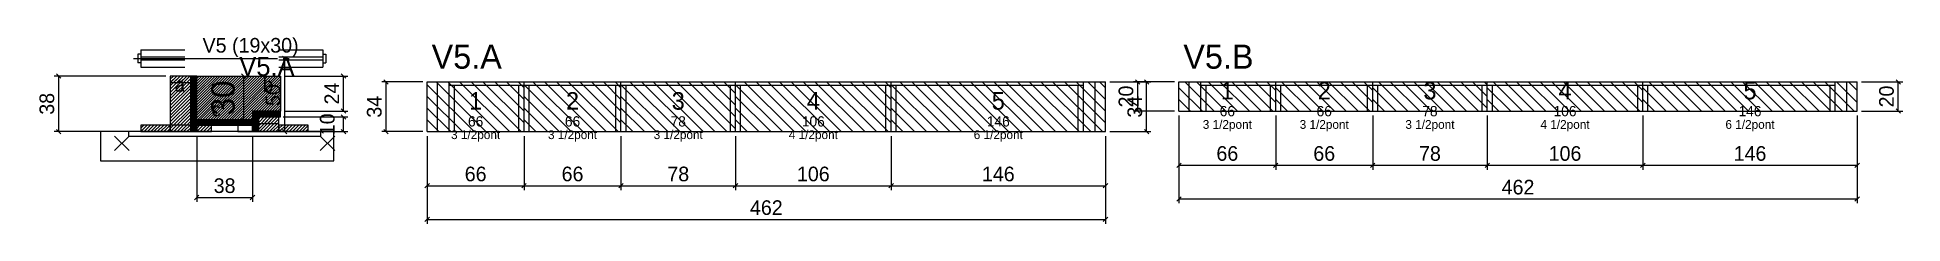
# Model space of a CAD drawing. Extents: x -69 to 1202, y -97 to 31.
import ezdxf
from ezdxf.enums import TextEntityAlignment as Align

# ---------------------------------------------------------------- set-up
doc = ezdxf.new("R2010")
doc.units = 0
for name, color, linetype in [('5', 5, 'Continuous'), ('barrote', 126, 'Continuous'), ('CONCRETO', 251, 'Continuous'), ('COTA', 241, 'Continuous'), ('Cota Seção (2x)', 241, 'Continuous'), ('detalhes', 7, 'Continuous'), ('Hachura', 251, 'Continuous'), ('Madeira', 126, 'Continuous'), ('NOMENCLATURA', 7, 'Continuous'), ('Painéis', 200, 'Continuous'), ('presilha', 224, 'Continuous'), ('Reaproveitamento', 30, 'Continuous'), ('SARR_2.2x7', 40, 'Continuous'), ('SARR_3.5x7', 81, 'Continuous'), ('SCO-___-LAJ', 224, 'Continuous'), ('TENSOR', 224, 'Continuous'), ('texto', 7, 'Continuous'), ('Texto Seção', 7, 'Continuous')]:
    doc.layers.add(name, color=color, linetype=linetype)
doc.dimstyles.new('PAINEL', dxfattribs={"dimtxt": 10, "dimasz": 3, "dimexe": 3, "dimexo": 3, "dimgap": 3, "dimtad": 1, "dimblk": 'OBLIQUE', "dimblk1": 'OBLIQUE', "dimcen": 2.5, "dimclrd": 4, "dimclre": 4, "dimclrt": 240, "dimazin": 3, "dimtfac": 1, "dimtmove": 0, "dimatfit": 3})
doc.dimstyles.new('SECAO2X', dxfattribs={"dimtxt": 16, "dimasz": 3, "dimexe": 3, "dimexo": 3, "dimgap": 3, "dimtad": 1, "dimblk": 'OBLIQUE', "dimblk1": 'OBLIQUE', "dimcen": 2.5, "dimclrd": 4, "dimclre": 4, "dimclrt": 240, "dimazin": 3, "dimtfac": 1, "dimtmove": 0, "dimatfit": 3})

# ---------------------------------------------------------------- blocks, each defined once
blk = doc.blocks.new('_OBLIQUE')
at = {"color": 0, "linetype": 'BYBLOCK'}
blk.add_line((-0.5, -0.5), (0.5, 0.5), dxfattribs=at)

msp = doc.modelspace()

# ---------------------------------------------------------------- hatches: boundary and pattern name
at = {"layer": 'COTA'}
h = msp.add_hatch(dxfattribs=at)
h.set_pattern_fill('ANSI31', scale=0.4)
h.paths.add_polyline_path([(40, -26), (40, 4), (97, 4), (97, -20), (78, -20), (78, -26)])
at = {"layer": 'Hachura'}
h = msp.add_hatch(dxfattribs=at)
h.set_pattern_fill('ANSI31', scale=0.5)
h.paths.add_polyline_path([(22, -34), (36, -34), (36, 4), (22, 4)])
h = msp.add_hatch(dxfattribs=at)
h.set_pattern_fill('ANSI31', scale=0.5)
h.paths.add_polyline_path([(22, -0.4), (36, -0.4), (36, 4), (22, 4)])
h = msp.add_hatch(dxfattribs=at)
h.set_pattern_fill('SOLID')
h.paths.add_polyline_path([(36, -34), (40, -34), (40, 4), (36, 4)])
h = msp.add_hatch(dxfattribs=at)
h.set_pattern_fill('SOLID')
h.paths.add_polyline_path([(78, -24), (97, -24), (97, -20), (78, -20)])
h = msp.add_hatch(dxfattribs=at)
h.set_pattern_fill('SOLID')
h.paths.add_polyline_path([(78, -34), (82, -34), (82, -24), (78, -24)])
h = msp.add_hatch(dxfattribs=at)
h.set_pattern_fill('ANSI31', scale=0.5)
h.paths.add_polyline_path([(82, -34), (96, -34), (96, -24), (82, -24)])
h = msp.add_hatch(dxfattribs=at)
h.set_pattern_fill('ANSI31', scale=0.5)
h.paths.add_polyline_path([(82, -28.4), (96, -28.4), (96, -24), (82, -24)])
h = msp.add_hatch(dxfattribs=at)
h.set_pattern_fill('ANSI31', scale=0.5)
h.paths.add_polyline_path([(2, -34), (22, -34), (22, -29.6), (2, -29.6)])
h = msp.add_hatch(dxfattribs=at)
h.set_pattern_fill('SOLID')
h.paths.add_polyline_path([(40, -29.6), (78, -29.6), (78, -26), (40, -26)])
h = msp.add_hatch(dxfattribs=at)
h.set_pattern_fill('ANSI31', scale=0.5)
h.paths.add_polyline_path([(40, -34), (50, -34), (50, -29.6), (40, -29.6)])
h = msp.add_hatch(dxfattribs=at)
h.set_pattern_fill('ANSI31', scale=0.5)
h.paths.add_polyline_path([(96, -34), (116, -34), (116, -29.6), (96, -29.6)])

# ---------------------------------------------------------------- linework, layer by layer
for p, q in [((0, 19), (0, 13)), ((2, 19), (0, 19)), ((2, 13), (0, 13)), ((2, 22), (32, 22)), ((2, 22), (2, 10)), ((2, 17), (32, 17)), ((2, 15), (32, 15)), ((96, 22), (126, 22)), ((96, 17), (126, 17)), ((96, 15), (126, 15)), ((126, 22), (126, 10)), ((126, 19), (128, 19)), ((126, 13), (128, 13)), ((128, 19), (128, 13)), ((2, 10), (32, 10)), ((96, 10), (126, 10))]:
    msp.add_line(p, q)
at = {"layer": 'barrote'}
msp.add_lwpolyline([(-25.5, -54), (133.5, -54), (133.5, -34), (-25.5, -34)], close=True, dxfattribs=at)
at = {"layer": 'CONCRETO'}
msp.add_lwpolyline([(40, -26), (40, 4), (97, 4), (97, -20), (78, -20), (78, -26)], close=True, dxfattribs=at)
at = {"layer": 'Madeira'}
for points in [[(22, -34), (36, -34), (36, 4), (22, 4)], [(22, -0.4), (36, -0.4), (36, 4), (22, 4)], [(82, -34), (96, -34), (96, -24), (82, -24)], [(82, -28.4), (96, -28.4), (96, -24), (82, -24)], [(2, -34), (22, -34), (22, -29.6), (2, -29.6)], [(22, -34), (36, -34), (36, -29.6), (22, -29.6)], [(40, -34), (50, -34), (50, -29.6), (40, -29.6)], [(68, -34), (78, -34), (78, -29.6), (68, -29.6)], [(96, -34), (116, -34), (116, -29.6), (96, -29.6)]]:
    msp.add_lwpolyline(points, close=True, dxfattribs=at)
at = {"layer": 'Painéis'}
for p, q in [((197, 0), (263, 0)), ((197, -34), (197, 0)), ((263, -34), (263, 0)), ((263, -34), (263, 0)), ((263, 0), (329, 0)), ((263, -34), (263, 0)), ((329, -34), (329, 0)), ((329, -34), (329, 0)), ((329, 0), (407, 0)), ((329, -34), (329, 0)), ((407, -34), (407, 0)), ((407, -34), (407, 0)), ((407, 0), (513, 0)), ((407, -34), (407, 0)), ((513, -34), (513, 0)), ((513, -34), (513, 0)), ((513, 0), (659, 0)), ((513, -34), (513, 0)), ((659, -34), (659, 0)), ((709, 0), (775, 0)), ((709, -20), (709, 0)), ((775, -20), (775, 0)), ((775, -20), (775, 0)), ((775, 0), (841, 0)), ((775, -20), (775, 0)), ((841, -20), (841, 0)), ((841, -20), (841, 0)), ((841, 0), (919, 0)), ((841, -20), (841, 0)), ((919, -20), (919, 0)), ((919, -20), (919, 0)), ((919, 0), (1025, 0)), ((919, -20), (919, 0)), ((1025, -20), (1025, 0)), ((1025, -20), (1025, 0)), ((1025, 0), (1171, 0)), ((1025, -20), (1025, 0)), ((1171, -20), (1171, 0)), ((709, -20), (775, -20)), ((775, -20), (841, -20)), ((841, -20), (919, -20)), ((919, -20), (1025, -20)), ((1025, -20), (1171, -20)), ((197, -34), (263, -34)), ((263, -34), (329, -34)), ((329, -34), (407, -34)), ((407, -34), (513, -34)), ((513, -34), (659, -34))]:
    msp.add_line(p, q, dxfattribs=at)
for points in [[(36, -34), (40, -34), (40, 4), (36, 4)], [(78, -24), (97, -24), (97, -20), (78, -20)], [(78, -34), (82, -34), (82, -24), (78, -24)], [(40, -29.6), (78, -29.6), (78, -26), (40, -26)]]:
    msp.add_lwpolyline(points, close=True, dxfattribs=at)
at = {"layer": 'presilha'}
for p, q in [((-16, -47), (-6, -37)), ((-16, -37), (-6, -47)), ((124, -47), (134, -37)), ((124, -37), (134, -47))]:
    msp.add_line(p, q, dxfattribs=at)
at = {"layer": 'Reaproveitamento', "color": 30}
for p, q in [((237, -34), (203, 0)), ((245, -34), (211, 0)), ((253, -34), (219, 0)), ((261, -34), (227, 0)), ((263, -28), (235, 0)), ((263, -20), (243, 0)), ((263, -12), (251, 0)), ((263, -4), (259, 0)), ((303, -34), (269, 0)), ((311, -34), (277, 0)), ((319, -34), (285, 0)), ((327, -34), (293, 0)), ((329, -28), (301, 0)), ((329, -20), (309, 0)), ((329, -12), (317, 0)), ((329, -4), (325, 0)), ((369, -34), (335, 0)), ((377, -34), (343, 0)), ((385, -34), (351, 0)), ((393, -34), (359, 0)), ((401, -34), (367, 0)), ((407, -32), (375, 0)), ((407, -24), (383, 0)), ((407, -16), (391, 0)), ((407, -8), (399, 0)), ((407, 0), (407, 0)), ((447, -34), (413, 0)), ((455, -34), (421, 0)), ((463, -34), (429, 0)), ((471, -34), (437, 0)), ((479, -34), (445, 0)), ((487, -34), (453, 0)), ((495, -34), (461, 0)), ((503, -34), (469, 0)), ((511, -34), (477, 0)), ((513, -28), (485, 0)), ((513, -20), (493, 0)), ((513, -12), (501, 0)), ((513, -4), (509, 0)), ((553, -34), (519, 0)), ((561, -34), (527, 0)), ((569, -34), (535, 0)), ((577, -34), (543, 0)), ((585, -34), (551, 0)), ((593, -34), (559, 0)), ((601, -34), (567, 0)), ((609, -34), (575, 0)), ((617, -34), (583, 0)), ((625, -34), (591, 0)), ((633, -34), (599, 0)), ((641, -34), (607, 0)), ((649, -34), (615, 0)), ((657, -34), (623, 0)), ((659, -28), (631, 0)), ((659, -20), (639, 0)), ((659, -12), (647, 0)), ((659, -4), (655, 0)), ((733, -20), (713, 0)), ((741, -20), (721, 0)), ((749, -20), (729, 0)), ((757, -20), (737, 0)), ((765, -20), (745, 0)), ((773, -20), (753, 0)), ((775, -14), (761, 0)), ((775, -6), (769, 0)), ((799, -20), (779, 0)), ((807, -20), (787, 0)), ((815, -20), (795, 0)), ((823, -20), (803, 0)), ((831, -20), (811, 0)), ((839, -20), (819, 0)), ((841, -14), (827, 0)), ((841, -6), (835, 0)), ((865, -20), (845, 0)), ((873, -20), (853, 0)), ((881, -20), (861, 0)), ((889, -20), (869, 0)), ((897, -20), (877, 0)), ((905, -20), (885, 0)), ((913, -20), (893, 0)), ((919, -18), (901, 0)), ((919, -10), (909, 0)), ((919, -2), (917, 0)), ((943, -20), (923, 0)), ((951, -20), (931, 0)), ((959, -20), (939, 0)), ((967, -20), (947, 0)), ((975, -20), (955, 0)), ((983, -20), (963, 0)), ((991, -20), (971, 0)), ((999, -20), (979, 0)), ((1007, -20), (987, 0)), ((1015, -20), (995, 0)), ((1023, -20), (1003, 0)), ((1025, -14), (1011, 0)), ((1025, -6), (1019, 0)), ((1049, -20), (1029, 0)), ((1057, -20), (1037, 0)), ((1065, -20), (1045, 0)), ((1073, -20), (1053, 0)), ((1081, -20), (1061, 0)), ((1089, -20), (1069, 0)), ((1097, -20), (1077, 0)), ((1105, -20), (1085, 0)), ((1113, -20), (1093, 0)), ((1121, -20), (1101, 0)), ((1129, -20), (1109, 0)), ((1137, -20), (1117, 0)), ((1145, -20), (1125, 0)), ((1153, -20), (1133, 0)), ((1161, -20), (1141, 0)), ((1169, -20), (1149, 0)), ((1171, -14), (1157, 0)), ((1171, -6), (1165, 0)), ((229, -34), (197, -2)), ((221, -34), (197, -10)), ((295, -34), (263, -2)), ((287, -34), (263, -10)), ((361, -34), (329, -2)), ((353, -34), (329, -10)), ((439, -34), (407, -2)), ((431, -34), (407, -10)), ((545, -34), (513, -2)), ((537, -34), (513, -10)), ((725, -20), (709, -4)), ((717, -20), (709, -12)), ((791, -20), (775, -4)), ((783, -20), (775, -12)), ((857, -20), (841, -4)), ((849, -20), (841, -12)), ((935, -20), (919, -4)), ((927, -20), (919, -12)), ((1041, -20), (1025, -4)), ((1033, -20), (1025, -12)), ((213, -34), (197, -18)), ((279, -34), (263, -18)), ((345, -34), (329, -18)), ((423, -34), (407, -18)), ((529, -34), (513, -18)), ((709, -20), (709, -20)), ((775, -20), (775, -20)), ((841, -20), (841, -20)), ((919, -20), (919, -20)), ((1025, -20), (1025, -20)), ((205, -34), (197, -26)), ((197, -34), (197, -34)), ((271, -34), (263, -26)), ((263, -34), (263, -34)), ((337, -34), (329, -26)), ((329, -34), (329, -34)), ((415, -34), (407, -26)), ((407, -34), (407, -34)), ((521, -34), (513, -26)), ((513, -34), (513, -34))]:
    msp.add_line(p, q, dxfattribs=at)
at = {"layer": 'SARR_2.2x7'}
for p, q in [((204, -34), (204, 0)), ((652, -34), (652, 0)), ((716, -20), (716, 0)), ((1164, -20), (1164, 0)), ((212, -2.2), (263, -2.2)), ((263, -2.2), (329, -2.2)), ((329, -2.2), (407, -2.2)), ((407, -2.2), (513, -2.2)), ((513, -2.2), (644, -2.2)), ((724, -2.2), (775, -2.2)), ((775, -2.2), (841, -2.2)), ((841, -2.2), (919, -2.2)), ((919, -2.2), (1025, -2.2)), ((1025, -2.2), (1156, -2.2))]:
    msp.add_line(p, q, dxfattribs=at)
at = {"layer": 'SARR_3.5x7'}
for p, q in [((212, -34), (212, 0)), ((263, -34), (263, 0)), ((263, -34), (263, 0)), ((329, -34), (329, 0)), ((329, -34), (329, 0)), ((407, -34), (407, 0)), ((407, -34), (407, 0)), ((513, -34), (513, 0)), ((513, -34), (513, 0)), ((644, -34), (644, 0)), ((724, -20), (724, 0)), ((775, -20), (775, 0)), ((775, -20), (775, 0)), ((841, -20), (841, 0)), ((841, -20), (841, 0)), ((919, -20), (919, 0)), ((919, -20), (919, 0)), ((1025, -20), (1025, 0)), ((1025, -20), (1025, 0)), ((1156, -20), (1156, 0)), ((215.5, -34), (215.5, -2.2)), ((259.5, -34), (259.5, -2.2)), ((266.5, -34), (266.5, -2.2)), ((325.5, -34), (325.5, -2.2)), ((332.5, -34), (332.5, -2.2)), ((403.5, -34), (403.5, -2.2)), ((410.5, -34), (410.5, -2.2)), ((509.5, -34), (509.5, -2.2)), ((516.5, -34), (516.5, -2.2)), ((640.5, -34), (640.5, -2.2)), ((727.5, -20), (727.5, -2.2)), ((771.5, -20), (771.5, -2.2)), ((778.5, -20), (778.5, -2.2)), ((837.5, -20), (837.5, -2.2)), ((844.5, -20), (844.5, -2.2)), ((915.5, -20), (915.5, -2.2)), ((922.5, -20), (922.5, -2.2)), ((1021.5, -20), (1021.5, -2.2)), ((1028.5, -20), (1028.5, -2.2)), ((1152.5, -20), (1152.5, -2.2)), ((724, -20), (727.5, -20)), ((771.5, -20), (775, -20)), ((775, -20), (778.5, -20)), ((837.5, -20), (841, -20)), ((841, -20), (844.5, -20)), ((915.5, -20), (919, -20)), ((919, -20), (922.5, -20)), ((1021.5, -20), (1025, -20)), ((1025, -20), (1028.5, -20)), ((1152.5, -20), (1156, -20)), ((212, -34), (215.5, -34)), ((259.5, -34), (263, -34)), ((263, -34), (266.5, -34)), ((325.5, -34), (329, -34)), ((329, -34), (332.5, -34)), ((403.5, -34), (407, -34)), ((407, -34), (410.5, -34)), ((509.5, -34), (513, -34)), ((513, -34), (516.5, -34)), ((640.5, -34), (644, -34))]:
    msp.add_line(p, q, dxfattribs=at)
at = {"layer": 'SCO-___-LAJ'}
msp.add_lwpolyline([(-6.5, -37.2), (124.5, -37.2), (124.5, -34), (-6.5, -34)], close=True, dxfattribs=at)
at = {"layer": 'TENSOR'}
msp.add_line((-3, 16), (95, 16), dxfattribs=at)

# ---------------------------------------------------------------- texts
at = {"layer": '5'}
for s, height, p in [('1', 12, (742, -6)), ('2', 12, (808, -6)), ('3', 12, (880, -6)), ('4', 12, (972, -6)), ('5', 12, (1098, -6)), ('1', 12, (230, -13)), ('2', 12, (296, -13)), ('3', 12, (368, -13)), ('4', 12, (460, -13)), ('5', 12, (586, -13)), ('66', 7, (230, -27)), ('66', 7, (296, -27)), ('78', 7, (368, -27)), ('106', 7, (460, -27)), ('146', 7, (586, -27)), ('66', 7, (742, -20)), ('66', 7, (808, -20)), ('78', 7, (880, -20)), ('106', 7, (972, -20)), ('146', 7, (1098, -20))]:
    msp.add_text(s, height=height, dxfattribs=at).set_placement(p, align=Align.MIDDLE_CENTER)
at = {"layer": 'detalhes'}
for s, p in [('a', (25, -6.7)), ('b', (85, -6.7)), ('c', (50, -23.5))]:
    msp.add_text(s, height=9.6, dxfattribs=at).set_placement(p)
at = {"layer": 'NOMENCLATURA'}
for s, p in [('V5.A', (200, 9)), ('V5.B', (712, 9))]:
    msp.add_text(s, height=16.5, dxfattribs=at).set_placement(p)
at = {"layer": 'texto', "char_height": 6, "attachment_point": 5}
for s, insert in [('3 1/2pont', (230, -37)), ('3 1/2pont', (296, -37)), ('3 1/2pont', (368, -37)), ('4 1/2pont', (460, -37)), ('6 1/2pont', (586, -37)), ('3 1/2pont', (742, -30)), ('3 1/2pont', (808, -30)), ('3 1/2pont', (880, -30)), ('4 1/2pont', (972, -30)), ('6 1/2pont', (1098, -30))]:
    msp.add_mtext(s, dxfattribs=dict(at, insert=insert))
at = {"layer": 'Texto Seção'}
for s, height, p in [('V5 (19x30)', 10, (44, 20)), ('V5.A', 13, (69, 4))]:
    msp.add_text(s, height=height, dxfattribs=at).set_placement(p)

# ---------------------------------------------------------------- dimensions: what is measured, and where the dimension line sits
at = {"layer": 'COTA'}
for base, p1, p2 in [((100, -34), (96, -34), (96, 16)), ((-54, -34), (2, -34), (22, 4)), ((140, -20), (97, -20), (97, 4)), ((169, -34), (197, -34), (197, 0)), ((687, -34), (659, -34), (659, 0)), ((681, -20), (709, -20), (709, 0)), ((1199, -20), (1171, -20), (1171, 0)), ((140, -34), (96, -34), (96, -24))]:
    msp.add_linear_dim(base=base, p1=p1, p2=p2, angle=90, dimstyle='PAINEL', dxfattribs=at).render()
for base, p1, p2 in [((709, -57), (709, -20), (775, -20)), ((709, -80), (709, -20), (1171, -20)), ((775, -57), (775, -20), (841, -20)), ((841, -57), (841, -20), (919, -20)), ((919, -57), (919, -20), (1025, -20)), ((1025, -57), (1025, -20), (1171, -20)), ((40, -79), (40, -34), (78, -34)), ((197, -71), (197, -34), (263, -34)), ((197, -94), (197, -34), (659, -34)), ((263, -71), (263, -34), (329, -34)), ((329, -71), (329, -34), (407, -34)), ((407, -71), (407, -34), (513, -34)), ((513, -71), (513, -34), (659, -34))]:
    msp.add_linear_dim(base=base, p1=p1, p2=p2, dimstyle='PAINEL', dxfattribs=at).render()
at = {"layer": 'Cota Seção (2x)'}
msp.add_linear_dim(base=(72, -26), p1=(40, -26), p2=(40, 4), angle=90, dimstyle='SECAO2X', dxfattribs=at).render()

doc.saveas('drawing.dxf')
